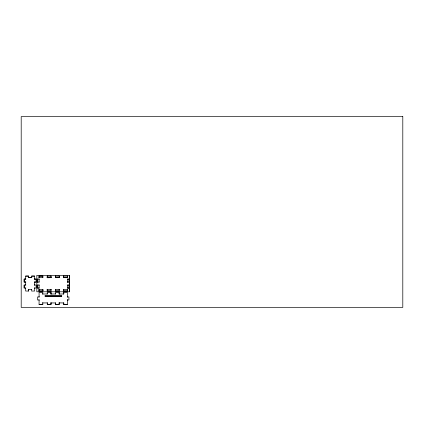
<?xml version="1.0" encoding="UTF-8"?>
<svg xmlns="http://www.w3.org/2000/svg" width="424" height="424" viewBox="0 0 424 424"><rect width="100%" height="100%" fill="white"/><g stroke="black" fill="none" stroke-linecap="round" stroke-linejoin="round"><path stroke-width="0.64" d="M25.525 288.023L25.848 288.007L24.152 288.05L24.152 285.013L25.848 285.055L25.525 285.039M31.487 289.544L31.805 289.465L28.8 289.512M34.763 285.039L36.135 285.013L36.135 288.05L34.763 288.05M37.763 282.124L39.262 282.029L38.913 282.093M42.665 289.544L42.988 289.465L39.268 289.512M55.311 302.895L55.661 302.959L51.193 302.927M59.376 294.049L63.86 293.954L63.505 294.018M63.505 302.895L63.86 302.959L59.344 302.869M67.262 276.098L67.586 276.082L63.833 276.125M67.262 289.544L67.58 289.465L63.833 289.544M67.575 282.124L69.075 282.029L68.725 282.093M67.559 296.964L68.932 296.938L68.932 299.975L67.559 299.975M38.907 279.077L39.268 279.077L37.731 279.019M38.907 285.039L39.268 285.039L37.731 284.981M39.268 277.603L43.02 277.572L42.607 277.619M38.907 299.948L39.268 299.948L37.566 299.975L37.566 296.938L39.268 296.964L38.907 296.964M42.988 294.033L47.462 293.954L47.112 294.018M47.106 302.927L47.467 302.927L42.994 302.927M50.832 276.098L51.193 276.098L47.435 276.125M50.832 289.512L51.193 289.512L47.435 289.512M51.182 294.033L55.661 293.954L55.311 294.018M59.031 276.098L59.392 276.098L55.634 276.125M59.031 289.512L59.392 289.512L55.634 289.512M68.72 279.077L69.08 279.077L67.543 279.019M68.72 285.039L69.08 285.039L67.543 284.981M25.694 282.209L25.705 284.864M34.614 278.928L34.646 276.066L31.604 276.066L31.8 277.651L31.668 277.413M25.694 288.172L25.641 291.034L28.684 291.034L28.572 289.64L28.652 291.002M34.614 284.891L34.556 282.193M67.432 276.247L67.575 277.651L67.443 277.413M55.507 303.075L55.454 304.448L59.238 304.448L59.18 303.075L59.212 304.421L55.486 304.421M31.668 289.687L31.604 291.034L34.646 291.034L34.556 288.156M67.443 289.687L67.443 290.827M59.259 276.268L59.376 277.651L59.228 277.407M63.685 277.407L63.632 276.268M42.813 293.806L42.845 292.465L39.056 292.465L39.109 296.816M59.228 289.693L59.228 290.827M63.685 290.827L63.685 289.693M47.334 303.102L47.255 304.448L51.044 304.448L50.96 303.07L51.013 304.421L47.287 304.421M42.872 276.3L42.861 277.386M39.098 279.225L39.109 281.912M51.023 276.247L51.177 277.651L51.044 277.413M39.098 285.188L39.109 287.875M68.911 279.225L68.921 281.912M68.911 285.188L68.921 287.875M39.098 300.097L39.056 304.448L42.845 304.448L42.766 303.102M39.072 277.407L39.056 276.305M51.044 289.687L51.034 290.853M55.486 277.407L55.512 276.247M67.411 281.881L67.437 279.225M67.411 287.843L67.437 285.188M55.486 290.827L55.486 289.693M67.411 296.789L67.437 292.465L63.653 292.465L63.801 293.896L63.685 292.496M25.673 276.098L28.652 276.098L28.594 277.45L28.684 276.066L25.641 276.066L25.705 278.902M31.636 276.098L34.614 276.098M36.135 279.05L34.763 279.098L36.104 279.077L36.135 282.087L34.763 282.087L36.104 282.061M51.013 292.496L50.949 293.848L51.044 292.465L47.255 292.465L47.303 293.806M59.212 292.496L59.169 293.843L59.238 292.465L55.454 292.465L55.518 293.811M45.082 296.191L61.713 296.191L61.745 295.475L45.05 295.475L45.05 296.222L61.745 296.222M67.411 300.123L67.437 304.448L63.653 304.448L63.801 303.017L63.685 304.421L67.411 304.421M39.087 304.421L42.813 304.421M69.647 275.351L69.647 291.749M24.179 285.039L24.179 288.023M25.525 282.05L24.152 282.087L24.152 279.05L25.843 279.13L24.179 279.077L24.179 282.061L25.843 282.008L25.53 282.018M28.503 277.577L31.795 277.672L28.477 277.556M28.503 289.502L28.827 289.465L28.477 289.481M34.466 279.066L34.789 279.109L34.471 279.034M34.466 282.05L34.795 282.045L34.471 282.018M34.466 285.029L34.789 285.071L34.471 284.997M34.466 288.013L34.795 288.007L34.471 287.981M37.45 279.066L37.625 281.912L37.455 279.034M37.45 282.05L37.71 282.199L37.455 282.018M37.45 285.029L37.625 287.875L37.455 284.997M37.45 288.013L39.246 288.103L37.455 287.981M38.881 277.572L39.246 277.725L38.913 277.556M38.881 276.082L43.02 276.066L38.881 276.066M38.939 290.991L42.994 291.002L39.024 291.171L39.035 289.65L38.944 290.959M38.939 289.502L39.246 289.428L38.944 289.481M42.665 293.975L42.861 294.155L42.67 293.943M42.665 302.916L42.951 302.816L42.67 302.884M47.138 277.577L51.172 277.672L47.239 277.757L47.313 276.247L47.138 277.556M47.138 276.088L47.462 276.082L47.144 276.056M47.138 289.502C47.255 292.587 47.419 288.559 47.138 289.481M47.138 290.991L51.172 291.087L47.144 290.959M50.864 293.975L51.15 294.097L50.869 293.943M50.864 302.916L51.172 302.847L50.869 302.884M55.337 277.577L59.371 277.672L55.311 277.556M55.337 276.088L55.661 276.082L55.343 276.056M55.337 289.502L55.655 289.465L55.311 289.481M55.337 290.991L59.381 291.055L55.343 290.959M59.063 293.975L59.371 294.065L59.069 293.943M59.063 302.916L59.349 302.816L59.069 302.884M63.536 276.088L63.823 275.982L63.542 276.056M63.536 277.577L67.57 277.672L63.505 277.556M63.536 290.991L67.58 291.055L63.542 290.959M63.536 289.502L63.823 289.401L63.505 289.481M67.262 279.066L67.268 279.034M67.262 282.05L67.522 282.199L67.268 282.018M67.262 285.029L67.268 284.997M67.262 288.013L69.059 288.103L67.268 287.981M67.262 296.954L67.586 296.98L67.268 296.922M67.262 299.938L67.586 299.932L67.268 299.906M42.898 289.671L42.935 290.912L42.877 289.65M402.8 116.6L21.2 116.6L21.2 307.4L402.8 307.4L402.8 116.6M69.674 275.324L36.824 275.324L36.824 291.776L69.674 291.776L69.674 275.324"/></g></svg>
